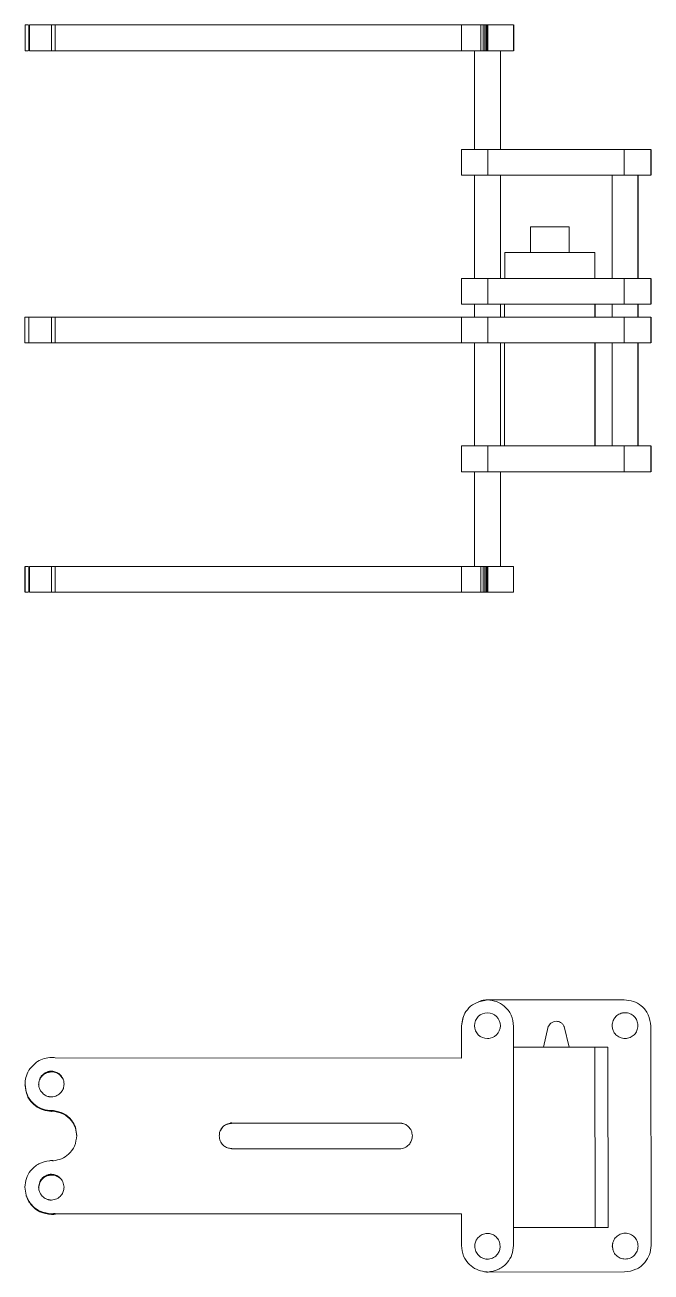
# Model space of a CAD drawing. Header units: inches. Extents: x 0 to 44.3, y 0 to 33.7.
# Drawn here: x 7.32 to 10.36, y 18.55 to 24.6 of the extents above; entities that cross this region are included whole.
import ezdxf

# ---------------------------------------------------------------- set-up
doc = ezdxf.new("R2010")
doc.units = ezdxf.units.IN
doc.header["$MEASUREMENT"] = 0

msp = doc.modelspace()

# ---------------------------------------------------------------- linework, layer by layer
at = {"color": 7, "linetype": 'Continuous', "lineweight": 15}
for p, q in [((7.3256, 24.4741), (7.3256, 24.5991)), ((7.344, 24.4741), (7.344, 24.5991)), ((7.3442, 24.4741), (7.3442, 24.5991)), ((7.3475, 24.4741), (7.3475, 24.5991)), ((7.4541, 24.4741), (7.4541, 24.5991)), ((7.4716, 24.4741), (7.4716, 24.5991)), ((9.4405, 24.5991), (7.4716, 24.5991)), ((9.4405, 24.4741), (9.4405, 24.5991)), ((9.503, 24.5991), (9.5314, 24.5991)), ((9.5336, 24.4741), (9.5336, 24.5991)), ((9.5444, 24.4741), (9.5444, 24.5991)), ((9.5533, 24.4741), (9.5533, 24.5991)), ((9.5591, 24.4741), (9.5591, 24.5991)), ((9.5629, 24.4741), (9.5629, 24.5991)), ((9.5636, 24.5991), (9.5629, 24.5991)), ((9.5636, 24.4741), (9.5636, 24.5991)), ((9.5671, 24.5991), (9.5636, 24.5991)), ((9.5671, 24.4741), (9.5671, 24.5991)), ((9.6922, 24.4741), (9.6922, 24.5991)), ((9.6931, 24.4741), (9.6931, 24.5991)), ((9.4405, 24.4741), (7.4716, 24.4741)), ((9.503, 24.4741), (9.503, 23.9955)), ((9.5636, 24.4741), (9.5629, 24.4741)), ((9.5671, 24.4741), (9.5636, 24.4741)), ((9.628, 23.9955), (9.628, 24.4741)), ((9.629, 23.9955), (9.629, 24.4741)), ((9.4405, 23.8705), (9.4405, 23.9955)), ((9.5675, 23.8705), (9.5675, 23.9955)), ((10.2286, 23.9955), (9.5675, 23.9955)), ((10.2286, 23.8705), (10.2286, 23.9955)), ((10.3572, 23.8705), (10.3572, 23.9955)), ((10.3581, 23.8705), (10.3581, 23.9955)), ((9.503, 23.8705), (9.503, 23.3705)), ((10.2286, 23.8705), (9.5675, 23.8705)), ((9.628, 23.3705), (9.628, 23.8705)), ((9.629, 23.3705), (9.629, 23.8705)), ((10.1698, 23.8705), (10.1698, 23.3705)), ((10.2948, 23.3705), (10.2948, 23.8705)), ((10.2957, 23.3705), (10.2957, 23.8705)), ((9.7741, 23.6205), (9.7741, 23.4955)), ((9.7741, 23.6205), (9.9616, 23.6205)), ((9.9616, 23.4955), (9.9616, 23.6205)), ((9.6491, 23.4955), (9.6491, 23.3705)), ((9.6491, 23.4955), (10.0866, 23.4955)), ((10.0866, 23.3705), (10.0866, 23.4955)), ((9.4405, 23.2455), (9.4405, 23.3705)), ((9.5675, 23.2455), (9.5675, 23.3705)), ((10.2286, 23.3705), (9.5675, 23.3705)), ((10.2286, 23.2455), (10.2286, 23.3705)), ((10.3572, 23.2455), (10.3572, 23.3705)), ((10.3581, 23.2455), (10.3581, 23.3705)), ((9.503, 23.2455), (9.503, 23.183)), ((10.2286, 23.2455), (9.5675, 23.2455)), ((9.628, 23.183), (9.628, 23.2455)), ((9.629, 23.183), (9.629, 23.2455)), ((9.6488, 23.2455), (9.6488, 23.183)), ((10.0863, 23.183), (10.0863, 23.2455)), ((10.0874, 23.183), (10.0874, 23.2455)), ((10.1698, 23.2455), (10.1698, 23.183)), ((10.2948, 23.183), (10.2948, 23.2455)), ((10.2957, 23.183), (10.2957, 23.2455)), ((7.3249, 23.058), (7.3249, 23.183)), ((7.3435, 23.058), (7.3435, 23.183)), ((7.4534, 23.058), (7.4534, 23.183)), ((7.4709, 23.058), (7.4709, 23.183)), ((9.4405, 23.183), (7.4709, 23.183)), ((9.4405, 23.058), (9.4405, 23.183)), ((9.5675, 23.058), (9.5675, 23.183)), ((10.2286, 23.183), (9.5675, 23.183)), ((10.2286, 23.058), (10.2286, 23.183)), ((10.3572, 23.058), (10.3572, 23.183)), ((10.3581, 23.058), (10.3581, 23.183)), ((9.4405, 23.058), (7.4709, 23.058)), ((9.503, 23.058), (9.503, 22.558)), ((10.2286, 23.058), (9.5675, 23.058)), ((9.628, 22.558), (9.628, 23.058)), ((9.629, 22.558), (9.629, 23.058)), ((9.6489, 23.058), (9.6489, 22.558)), ((10.0864, 23.058), (10.0864, 22.558)), ((10.0872, 23.058), (10.0872, 22.558)), ((10.1698, 23.058), (10.1698, 22.558)), ((10.2948, 22.558), (10.2948, 23.058)), ((10.2957, 22.558), (10.2957, 23.058)), ((9.4405, 22.433), (9.4405, 22.558)), ((9.5675, 22.433), (9.5675, 22.558)), ((10.2286, 22.558), (9.5675, 22.558)), ((10.2286, 22.433), (10.2286, 22.558)), ((10.3572, 22.433), (10.3572, 22.558)), ((10.3581, 22.433), (10.3581, 22.558)), ((9.503, 22.433), (9.503, 21.9741)), ((10.2286, 22.433), (9.5675, 22.433)), ((9.628, 21.9741), (9.628, 22.433)), ((9.629, 21.9741), (9.629, 22.433)), ((7.3248, 21.8491), (7.3248, 21.9741)), ((7.3252, 21.8491), (7.3252, 21.9741)), ((7.3437, 21.8491), (7.3437, 21.9741)), ((7.3438, 21.8491), (7.3438, 21.9741)), ((7.3472, 21.8491), (7.3472, 21.9741)), ((7.4539, 21.8491), (7.4539, 21.9741)), ((7.4714, 21.8491), (7.4714, 21.9741)), ((9.4404, 21.9741), (7.4714, 21.9741)), ((9.4404, 21.8491), (9.4404, 21.9741)), ((9.4405, 21.8491), (9.4405, 21.9741)), ((9.5338, 21.8491), (9.5338, 21.9741)), ((9.5447, 21.8491), (9.5447, 21.9741)), ((9.5536, 21.8491), (9.5536, 21.9741)), ((9.5594, 21.8491), (9.5594, 21.9741)), ((9.5631, 21.8491), (9.5631, 21.9741)), ((9.5638, 21.9741), (9.5631, 21.9741)), ((9.5638, 21.8491), (9.5638, 21.9741)), ((9.5673, 21.9741), (9.5638, 21.9741)), ((9.5673, 21.8491), (9.5673, 21.9741)), ((9.6922, 21.8491), (9.6922, 21.9741)), ((9.4404, 21.8491), (7.4714, 21.8491)), ((9.503, 21.8491), (9.5316, 21.8491)), ((9.5638, 21.8491), (9.5631, 21.8491)), ((9.5673, 21.8491), (9.5638, 21.8491)), ((9.5675, 19.8722), (9.5225, 19.862)), ((9.5651, 19.872), (9.5631, 19.872)), ((9.5671, 19.8722), (9.5636, 19.8722)), ((9.5673, 19.8721), (9.5638, 19.8721)), ((10.2286, 19.8728), (9.5675, 19.8722)), ((9.4478, 19.7871), (9.4405, 19.7471)), ((10.2094, 19.8059), (10.2275, 19.8101)), ((10.2275, 19.8101), (10.2298, 19.8102)), ((9.4405, 19.7472), (9.4404, 19.59)), ((9.4405, 19.7471), (9.4405, 19.7261)), ((9.4405, 19.7471), (9.4405, 19.7339)), ((9.4405, 19.7471), (9.4405, 19.7434)), ((9.6914, 18.6811), (9.6922, 19.7436)), ((9.8604, 19.7426), (9.8364, 19.6432)), ((9.9614, 19.6434), (9.9374, 19.7425)), ((10.3581, 18.6819), (10.3572, 19.7444)), ((9.5655, 19.6846), (9.5662, 19.6846)), ((9.4404, 19.59), (7.4714, 19.5916)), ((9.8364, 19.6432), (9.6921, 19.6431)), ((9.8364, 19.6432), (9.9614, 19.6434)), ((10.1489, 19.6435), (9.9614, 19.6434)), ((10.0864, 19.6435), (10.0872, 18.7685)), ((10.1497, 18.7685), (10.1489, 19.6435)), ((7.4538, 19.5266), (7.4527, 19.5266)), ((7.4526, 19.4016), (7.4537, 19.4016)), ((9.14, 19.2753), (8.3268, 19.2759)), ((9.1401, 19.2746), (8.3276, 19.2738)), ((9.1602, 19.271), (9.1401, 19.2746)), ((8.3267, 19.1509), (9.1399, 19.1503)), ((7.4534, 19.0266), (7.4523, 19.0266)), ((7.4522, 18.9016), (7.4533, 18.9016)), ((7.4708, 18.8367), (9.4398, 18.8351)), ((7.4716, 18.8332), (9.4398, 18.835)), ((9.4398, 18.8351), (9.4397, 18.682)), ((9.6914, 18.7681), (10.1497, 18.7685)), ((9.5654, 18.7402), (9.5647, 18.7402)), ((9.5601, 18.6165), (9.565, 18.6155)), ((9.5646, 18.6152), (9.5653, 18.6152)), ((9.5672, 18.6153), (9.5694, 18.6153)), ((9.5628, 18.5527), (9.5679, 18.5527)), ((9.5639, 18.5528), (9.5651, 18.5528)), ((9.5654, 18.5537), (9.5707, 18.5527)), ((9.5707, 18.5527), (10.2298, 18.5533))]:
    msp.add_line(p, q, dxfattribs=at)
at = {"color": 7, "linetype": 'Continuous', "lineweight": 15, "flags": 128}
for points in [[(10.1718, 19.7319), (10.1717, 19.7322), (10.1698, 19.7485)], [(10.1744, 18.6571), (10.1707, 18.6772), (10.1722, 18.6919)]]:
    msp.add_lwpolyline(points, dxfattribs=at)
at = {"color": 7, "linetype": 'Continuous', "lineweight": 15}
msp.add_circle((9.5655, 19.7472), 0.0625, dxfattribs=at)
for points, knots in [([(7.3402, 24.5991), (7.336, 24.5991), (7.3272, 24.5991), (7.3262, 24.5991), (7.3256, 24.5991)], [0, 0, 0, 0, 0.475037, 1, 1, 1, 1]), ([(7.4541, 24.5991), (7.442, 24.5991), (7.4183, 24.5991), (7.3791, 24.5991), (7.3595, 24.5991), (7.3475, 24.5991)], [0, 0, 0, 0, 0.289286, 0.568775, 1, 1, 1, 1]), ([(7.4716, 24.5991), (7.4684, 24.5991), (7.4626, 24.5991), (7.4567, 24.5991), (7.4541, 24.5991)], [0, 0, 0, 0, 0.555338, 1, 1, 1, 1]), ([(9.5336, 24.5991), (9.5193, 24.5991), (9.4909, 24.5991), (9.4616, 24.5991), (9.4437, 24.5991), (9.4416, 24.5991), (9.4405, 24.5991)], [0, 0, 0, 0, 0.279528, 0.55585, 0.7747, 1, 1, 1, 1]), ([(9.5444, 24.5991), (9.5424, 24.5991), (9.5387, 24.5991), (9.5352, 24.5991), (9.5336, 24.5991)], [0, 0, 0, 0, 0.562935, 1, 1, 1, 1]), ([(9.5533, 24.5991), (9.5517, 24.5991), (9.5487, 24.5991), (9.5457, 24.5991), (9.5444, 24.5991)], [0, 0, 0, 0, 0.558837, 1, 1, 1, 1]), ([(9.5591, 24.5991), (9.5581, 24.5991), (9.5561, 24.5991), (9.5542, 24.5991), (9.5533, 24.5991)], [0, 0, 0, 0, 0.559064, 1, 1, 1, 1]), ([(9.5629, 24.5991), (9.5622, 24.5991), (9.5609, 24.5991), (9.5597, 24.5991), (9.5591, 24.5991)], [0, 0, 0, 0, 0.558983, 1, 1, 1, 1]), ([(9.6922, 24.5991), (9.6897, 24.5991), (9.6849, 24.5991), (9.6512, 24.5991), (9.6099, 24.5991), (9.5805, 24.5991), (9.5655, 24.5991)], [0, 0, 0, 0, 0.2838588, 0.558131, 0.7752087, 1, 1, 1, 1]), ([(7.3403, 24.4741), (7.336, 24.4741), (7.3272, 24.4741), (7.3262, 24.4741), (7.3256, 24.4741)], [0, 0, 0, 0, 0.476739, 1, 1, 1, 1]), ([(7.4541, 24.4741), (7.442, 24.4741), (7.4183, 24.4741), (7.3791, 24.4741), (7.3595, 24.4741), (7.3475, 24.4741)], [0, 0, 0, 0, 0.289286, 0.568775, 1, 1, 1, 1]), ([(7.4716, 24.4741), (7.4684, 24.4741), (7.4626, 24.4741), (7.4567, 24.4741), (7.4541, 24.4741)], [0, 0, 0, 0, 0.555338, 1, 1, 1, 1]), ([(9.5336, 24.4741), (9.5193, 24.4741), (9.4909, 24.4741), (9.4616, 24.4741), (9.4437, 24.4741), (9.4416, 24.4741), (9.4405, 24.4741)], [0, 0, 0, 0, 0.279528, 0.55585, 0.7747, 1, 1, 1, 1]), ([(9.5444, 24.4741), (9.5424, 24.4741), (9.5387, 24.4741), (9.5352, 24.4741), (9.5336, 24.4741)], [0, 0, 0, 0, 0.562935, 1, 1, 1, 1]), ([(9.5533, 24.4741), (9.5517, 24.4741), (9.5487, 24.4741), (9.5457, 24.4741), (9.5444, 24.4741)], [0, 0, 0, 0, 0.558837, 1, 1, 1, 1]), ([(9.5591, 24.4741), (9.5581, 24.4741), (9.5561, 24.4741), (9.5542, 24.4741), (9.5533, 24.4741)], [0, 0, 0, 0, 0.559064, 1, 1, 1, 1]), ([(9.5629, 24.4741), (9.5622, 24.4741), (9.5609, 24.4741), (9.5597, 24.4741), (9.5591, 24.4741)], [0, 0, 0, 0, 0.558983, 1, 1, 1, 1]), ([(9.6922, 24.4741), (9.6897, 24.4741), (9.6849, 24.4741), (9.6512, 24.4741), (9.6099, 24.4741), (9.5805, 24.4741), (9.5655, 24.4741)], [0, 0, 0, 0, 0.2838588, 0.558131, 0.7752087, 1, 1, 1, 1]), ([(9.5675, 23.9955), (9.5487, 23.9955), (9.5118, 23.9955), (9.4705, 23.9955), (9.4451, 23.9955), (9.4421, 23.9955), (9.4405, 23.9955)], [0, 0, 0, 0, 0.2836731, 0.5592597, 0.7763646, 1, 1, 1, 1]), ([(10.3572, 23.9955), (10.3547, 23.9955), (10.3498, 23.9955), (10.3154, 23.9955), (10.2735, 23.9955), (10.2438, 23.9955), (10.2286, 23.9955)], [0, 0, 0, 0, 0.283704, 0.557917, 0.775026, 1, 1, 1, 1]), ([(9.5675, 23.8705), (9.5487, 23.8705), (9.5118, 23.8705), (9.4705, 23.8705), (9.4451, 23.8705), (9.4421, 23.8705), (9.4405, 23.8705)], [0, 0, 0, 0, 0.2836731, 0.5592597, 0.7763646, 1, 1, 1, 1]), ([(10.3572, 23.8705), (10.3547, 23.8705), (10.3498, 23.8705), (10.3154, 23.8705), (10.2735, 23.8705), (10.2438, 23.8705), (10.2286, 23.8705)], [0, 0, 0, 0, 0.283704, 0.557917, 0.775026, 1, 1, 1, 1]), ([(9.5675, 23.3705), (9.5487, 23.3705), (9.5118, 23.3705), (9.4705, 23.3705), (9.4451, 23.3705), (9.4421, 23.3705), (9.4405, 23.3705)], [0, 0, 0, 0, 0.2836731, 0.5592597, 0.7763646, 1, 1, 1, 1]), ([(10.3572, 23.3705), (10.3547, 23.3705), (10.3498, 23.3705), (10.3154, 23.3705), (10.2735, 23.3705), (10.2438, 23.3705), (10.2286, 23.3705)], [0, 0, 0, 0, 0.283704, 0.557917, 0.775026, 1, 1, 1, 1]), ([(9.5675, 23.2455), (9.5487, 23.2455), (9.5118, 23.2455), (9.4705, 23.2455), (9.4451, 23.2455), (9.4421, 23.2455), (9.4405, 23.2455)], [0, 0, 0, 0, 0.2836731, 0.5592597, 0.7763646, 1, 1, 1, 1]), ([(10.3572, 23.2455), (10.3547, 23.2455), (10.3498, 23.2455), (10.3154, 23.2455), (10.2735, 23.2455), (10.2438, 23.2455), (10.2286, 23.2455)], [0, 0, 0, 0, 0.283704, 0.557917, 0.775026, 1, 1, 1, 1]), ([(7.3435, 23.183), (7.3376, 23.183), (7.327, 23.183), (7.3256, 23.183), (7.3249, 23.183)], [0, 0, 0, 0, 0.55076, 1, 1, 1, 1]), ([(7.4534, 23.183), (7.4408, 23.183), (7.4159, 23.183), (7.3751, 23.183), (7.3554, 23.183), (7.3435, 23.183)], [0, 0, 0, 0, 0.2892866, 0.5685515, 1, 1, 1, 1]), ([(7.4709, 23.183), (7.4677, 23.183), (7.4619, 23.183), (7.456, 23.183), (7.4534, 23.183)], [0, 0, 0, 0, 0.5553537, 1, 1, 1, 1]), ([(9.5675, 23.183), (9.5488, 23.183), (9.5118, 23.183), (9.4705, 23.183), (9.4451, 23.183), (9.4421, 23.183), (9.4405, 23.183)], [0, 0, 0, 0, 0.28366, 0.559283, 0.776396, 1, 1, 1, 1]), ([(10.3572, 23.183), (10.3547, 23.183), (10.3498, 23.183), (10.3154, 23.183), (10.2735, 23.183), (10.2437, 23.183), (10.2286, 23.183)], [0, 0, 0, 0, 0.283478, 0.557665, 0.774862, 1, 1, 1, 1]), ([(7.3435, 23.058), (7.3376, 23.058), (7.327, 23.058), (7.3256, 23.058), (7.3249, 23.058)], [0, 0, 0, 0, 0.55076, 1, 1, 1, 1]), ([(7.4534, 23.058), (7.4408, 23.058), (7.4159, 23.058), (7.3751, 23.058), (7.3554, 23.058), (7.3435, 23.058)], [0, 0, 0, 0, 0.2892866, 0.5685515, 1, 1, 1, 1]), ([(7.4709, 23.058), (7.4677, 23.058), (7.4619, 23.058), (7.456, 23.058), (7.4534, 23.058)], [0, 0, 0, 0, 0.5553537, 1, 1, 1, 1]), ([(9.5675, 23.058), (9.5488, 23.058), (9.5118, 23.058), (9.4705, 23.058), (9.4451, 23.058), (9.4421, 23.058), (9.4405, 23.058)], [0, 0, 0, 0, 0.28366, 0.559283, 0.776396, 1, 1, 1, 1]), ([(10.3572, 23.058), (10.3547, 23.058), (10.3498, 23.058), (10.3154, 23.058), (10.2735, 23.058), (10.2437, 23.058), (10.2286, 23.058)], [0, 0, 0, 0, 0.283478, 0.557665, 0.774862, 1, 1, 1, 1]), ([(9.5675, 22.558), (9.5487, 22.558), (9.5118, 22.558), (9.4705, 22.558), (9.4451, 22.558), (9.4421, 22.558), (9.4405, 22.558)], [0, 0, 0, 0, 0.2836731, 0.5592597, 0.7763646, 1, 1, 1, 1]), ([(10.3572, 22.558), (10.3547, 22.558), (10.3498, 22.558), (10.3154, 22.558), (10.2735, 22.558), (10.2438, 22.558), (10.2286, 22.558)], [0, 0, 0, 0, 0.283704, 0.557917, 0.775026, 1, 1, 1, 1]), ([(9.5675, 22.433), (9.5487, 22.433), (9.5118, 22.433), (9.4705, 22.433), (9.4451, 22.433), (9.4421, 22.433), (9.4405, 22.433)], [0, 0, 0, 0, 0.2836731, 0.5592597, 0.7763646, 1, 1, 1, 1]), ([(10.3572, 22.433), (10.3547, 22.433), (10.3498, 22.433), (10.3154, 22.433), (10.2735, 22.433), (10.2438, 22.433), (10.2286, 22.433)], [0, 0, 0, 0, 0.283704, 0.557917, 0.775026, 1, 1, 1, 1]), ([(7.3398, 21.9741), (7.3356, 21.9741), (7.3268, 21.9741), (7.3257, 21.9741), (7.3252, 21.9741)], [0, 0, 0, 0, 0.475413, 1, 1, 1, 1]), ([(7.4539, 21.9741), (7.4418, 21.9741), (7.4181, 21.9741), (7.3789, 21.9741), (7.3591, 21.9741), (7.3472, 21.9741)], [0, 0, 0, 0, 0.289286, 0.568775, 1, 1, 1, 1]), ([(7.4714, 21.9741), (7.4682, 21.9741), (7.4624, 21.9741), (7.4565, 21.9741), (7.4539, 21.9741)], [0, 0, 0, 0, 0.555338, 1, 1, 1, 1]), ([(9.5338, 21.9741), (9.5196, 21.9741), (9.4912, 21.9741), (9.4617, 21.9741), (9.4438, 21.9741), (9.4416, 21.9741), (9.4405, 21.9741)], [0, 0, 0, 0, 0.279528, 0.55585, 0.7747, 1, 1, 1, 1]), ([(9.5447, 21.9741), (9.5426, 21.9741), (9.539, 21.9741), (9.5354, 21.9741), (9.5338, 21.9741)], [0, 0, 0, 0, 0.562935, 1, 1, 1, 1]), ([(9.5536, 21.9741), (9.5519, 21.9741), (9.5489, 21.9741), (9.546, 21.9741), (9.5447, 21.9741)], [0, 0, 0, 0, 0.5588366, 1, 1, 1, 1]), ([(9.5594, 21.9741), (9.5583, 21.9741), (9.5564, 21.9741), (9.5544, 21.9741), (9.5536, 21.9741)], [0, 0, 0, 0, 0.559064, 1, 1, 1, 1]), ([(9.5631, 21.9741), (9.5624, 21.9741), (9.5612, 21.9741), (9.5599, 21.9741), (9.5594, 21.9741)], [0, 0, 0, 0, 0.558983, 1, 1, 1, 1]), ([(9.6922, 21.9741), (9.6898, 21.9741), (9.6851, 21.9741), (9.6514, 21.9741), (9.6101, 21.9741), (9.5807, 21.9741), (9.5658, 21.9741)], [0, 0, 0, 0, 0.283859, 0.558131, 0.775209, 1, 1, 1, 1]), ([(7.3398, 21.8491), (7.3356, 21.8491), (7.3268, 21.8491), (7.3257, 21.8491), (7.3252, 21.8491)], [0, 0, 0, 0, 0.475413, 1, 1, 1, 1]), ([(7.4539, 21.8491), (7.4418, 21.8491), (7.4181, 21.8491), (7.3789, 21.8491), (7.3591, 21.8491), (7.3472, 21.8491)], [0, 0, 0, 0, 0.289286, 0.568775, 1, 1, 1, 1]), ([(7.4714, 21.8491), (7.4682, 21.8491), (7.4624, 21.8491), (7.4565, 21.8491), (7.4539, 21.8491)], [0, 0, 0, 0, 0.555338, 1, 1, 1, 1]), ([(9.5338, 21.8491), (9.5196, 21.8491), (9.4912, 21.8491), (9.4617, 21.8491), (9.4438, 21.8491), (9.4416, 21.8491), (9.4405, 21.8491)], [0, 0, 0, 0, 0.279528, 0.55585, 0.7747, 1, 1, 1, 1]), ([(9.5447, 21.8491), (9.5426, 21.8491), (9.539, 21.8491), (9.5354, 21.8491), (9.5338, 21.8491)], [0, 0, 0, 0, 0.562935, 1, 1, 1, 1]), ([(9.5536, 21.8491), (9.5519, 21.8491), (9.5489, 21.8491), (9.546, 21.8491), (9.5447, 21.8491)], [0, 0, 0, 0, 0.5588366, 1, 1, 1, 1]), ([(9.5594, 21.8491), (9.5583, 21.8491), (9.5564, 21.8491), (9.5544, 21.8491), (9.5536, 21.8491)], [0, 0, 0, 0, 0.559064, 1, 1, 1, 1]), ([(9.5631, 21.8491), (9.5624, 21.8491), (9.5612, 21.8491), (9.5599, 21.8491), (9.5594, 21.8491)], [0, 0, 0, 0, 0.558983, 1, 1, 1, 1]), ([(9.6922, 21.8491), (9.6898, 21.8491), (9.6851, 21.8491), (9.6514, 21.8491), (9.6101, 21.8491), (9.5807, 21.8491), (9.5658, 21.8491)], [0, 0, 0, 0, 0.283859, 0.558131, 0.775209, 1, 1, 1, 1]), ([(9.5338, 19.8674), (9.5196, 19.8619), (9.4912, 19.8508), (9.4617, 19.8192), (9.4438, 19.7837), (9.4416, 19.7595), (9.4405, 19.7472)], [0, 0, 0, 0, 0.279528, 0.55585, 0.7747, 1, 1, 1, 1]), ([(9.5447, 19.8699), (9.5426, 19.8695), (9.539, 19.8688), (9.5354, 19.8678), (9.5338, 19.8674)], [0, 0, 0, 0, 0.562935, 1, 1, 1, 1]), ([(9.5536, 19.8712), (9.5519, 19.871), (9.5489, 19.8707), (9.546, 19.8702), (9.5447, 19.8699)], [0, 0, 0, 0, 0.558837, 1, 1, 1, 1]), ([(9.5594, 19.8717), (9.5583, 19.8716), (9.5564, 19.8715), (9.5544, 19.8713), (9.5536, 19.8712)], [0, 0, 0, 0, 0.559064, 1, 1, 1, 1]), ([(9.5631, 19.872), (9.5624, 19.872), (9.5612, 19.8719), (9.5599, 19.8718), (9.5594, 19.8717)], [0, 0, 0, 0, 0.558983, 1, 1, 1, 1]), ([(9.5636, 19.8722), (9.5638, 19.8722), (9.5642, 19.8722), (9.5645, 19.8722), (9.5646, 19.8721)], [0, 0, 0, 0, 0.701415, 1, 1, 1, 1]), ([(9.5638, 19.8721), (9.5641, 19.8721), (9.5645, 19.8721), (9.5649, 19.872), (9.5651, 19.872)], [0, 0, 0, 0, 0.55489, 1, 1, 1, 1]), ([(9.5658, 19.872), (9.5661, 19.872), (9.5666, 19.8721), (9.5671, 19.8721), (9.5673, 19.8721)], [0, 0, 0, 0, 0.530754, 1, 1, 1, 1]), ([(9.6922, 19.7436), (9.6898, 19.7625), (9.6851, 19.7998), (9.6514, 19.8414), (9.6101, 19.8669), (9.5807, 19.8703), (9.5658, 19.872)], [0, 0, 0, 0, 0.283859, 0.558131, 0.775209, 1, 1, 1, 1]), ([(10.3572, 19.7444), (10.3547, 19.7636), (10.3498, 19.8012), (10.3154, 19.843), (10.2735, 19.8682), (10.2438, 19.8712), (10.2286, 19.8728)], [0, 0, 0, 0, 0.283704, 0.557917, 0.775026, 1, 1, 1, 1]), ([(10.2947, 19.7478), (10.2937, 19.7562), (10.2918, 19.7725), (10.2773, 19.7931), (10.2569, 19.807), (10.2321, 19.8119), (10.2074, 19.807), (10.187, 19.793), (10.1725, 19.7724), (10.1707, 19.756), (10.1697, 19.7477)], [0, 0, 0, 0, 0.1272008, 0.25, 0.3727992, 0.5, 0.6272008, 0.75, 0.8727992, 1, 1, 1, 1]), ([(9.8988, 19.7683), (9.8941, 19.7678), (9.8849, 19.7669), (9.8701, 19.7588), (9.8641, 19.7487), (9.8604, 19.7426)], [0, 0, 0, 0, 0.288635, 0.567191, 1, 1, 1, 1]), ([(9.9374, 19.7425), (9.9353, 19.7465), (9.931, 19.7546), (9.9209, 19.7626), (9.9099, 19.7675), (9.9026, 19.768), (9.8988, 19.7683)], [0, 0, 0, 0, 0.276811, 0.552414, 0.772411, 1, 1, 1, 1]), ([(10.1697, 19.7477), (10.1707, 19.7394), (10.1726, 19.723), (10.1871, 19.7024), (10.2075, 19.6885), (10.2323, 19.6836), (10.257, 19.6886), (10.2774, 19.7025), (10.2919, 19.7231), (10.2937, 19.7395), (10.2947, 19.7478)], [0, 0, 0, 0, 0.127201, 0.25, 0.372799, 0.5, 0.627201, 0.75, 0.872799, 1, 1, 1, 1]), ([(9.5662, 19.6846), (9.5673, 19.6847), (9.5692, 19.6847), (9.5711, 19.6848), (9.5719, 19.6849)], [0, 0, 0, 0, 0.568916, 1, 1, 1, 1]), ([(7.4539, 19.5929), (7.4418, 19.5919), (7.4181, 19.5899), (7.3789, 19.5725), (7.3591, 19.5499), (7.3472, 19.5361)], [0, 0, 0, 0, 0.289286, 0.568775, 1, 1, 1, 1]), ([(7.4714, 19.5916), (7.4682, 19.592), (7.4624, 19.5927), (7.4565, 19.5928), (7.4539, 19.5929)], [0, 0, 0, 0, 0.5553384, 1, 1, 1, 1]), ([(7.3437, 19.5307), (7.3379, 19.5191), (7.3273, 19.4981), (7.3258, 19.4747), (7.3252, 19.4642)], [0, 0, 0, 0, 0.551178, 1, 1, 1, 1]), ([(7.3438, 19.531), (7.3438, 19.531), (7.3438, 19.5309), (7.3438, 19.5309), (7.3438, 19.5309), (7.3437, 19.5308), (7.3437, 19.5308), (7.3437, 19.5307), (7.3437, 19.5307)], [0, 0, 0, 0, 0.207301, 0.382855, 0.554847, 0.69038, 0.832281, 1, 1, 1, 1]), ([(7.3472, 19.5361), (7.3466, 19.5352), (7.3454, 19.5335), (7.3443, 19.5318), (7.3438, 19.531)], [0, 0, 0, 0, 0.552649, 1, 1, 1, 1]), ([(7.5092, 19.4878), (7.5058, 19.4938), (7.4983, 19.5068), (7.4781, 19.5197), (7.4535, 19.5247), (7.4287, 19.5197), (7.4083, 19.5058), (7.3939, 19.4852), (7.392, 19.4688), (7.3911, 19.4605)], [0, 0, 0, 0, 0.122908, 0.266407, 0.41527, 0.564133, 0.707632, 0.851132, 1, 1, 1, 1]), ([(7.4188, 19.5159), (7.4145, 19.5125), (7.4057, 19.5055), (7.3943, 19.4881), (7.3925, 19.4733), (7.3913, 19.4642)], [0, 0, 0, 0, 0.27447, 0.551132, 1, 1, 1, 1]), ([(7.4352, 19.5238), (7.432, 19.5227), (7.4263, 19.5205), (7.4211, 19.5173), (7.4188, 19.5159)], [0, 0, 0, 0, 0.562901, 1, 1, 1, 1]), ([(7.4401, 19.525), (7.4392, 19.5248), (7.4375, 19.5245), (7.4359, 19.5241), (7.4352, 19.5238)], [0, 0, 0, 0, 0.556136, 1, 1, 1, 1]), ([(7.4404, 19.5215), (7.4395, 19.5213), (7.4379, 19.521), (7.4363, 19.5205), (7.4356, 19.5203)], [0, 0, 0, 0, 0.556136, 1, 1, 1, 1]), ([(7.4452, 19.5261), (7.4443, 19.5259), (7.4425, 19.5256), (7.4408, 19.5252), (7.4401, 19.525)], [0, 0, 0, 0, 0.561087, 1, 1, 1, 1]), ([(7.4456, 19.5225), (7.4446, 19.5224), (7.4429, 19.5221), (7.4412, 19.5217), (7.4404, 19.5215)], [0, 0, 0, 0, 0.561087, 1, 1, 1, 1]), ([(7.4491, 19.5265), (7.4484, 19.5264), (7.4471, 19.5263), (7.4458, 19.5261), (7.4452, 19.5261)], [0, 0, 0, 0, 0.5610385, 1, 1, 1, 1]), ([(7.4495, 19.523), (7.4487, 19.5229), (7.4474, 19.5227), (7.4461, 19.5226), (7.4456, 19.5225)], [0, 0, 0, 0, 0.5610385, 1, 1, 1, 1]), ([(7.4527, 19.5266), (7.452, 19.5266), (7.4508, 19.5265), (7.4496, 19.5265), (7.4491, 19.5265)], [0, 0, 0, 0, 0.574813, 1, 1, 1, 1]), ([(7.5145, 19.4641), (7.5133, 19.4732), (7.511, 19.4912), (7.4949, 19.5114), (7.4751, 19.5238), (7.461, 19.5257), (7.4538, 19.5266)], [0, 0, 0, 0, 0.284065, 0.558808, 0.77597, 1, 1, 1, 1]), ([(7.3249, 19.4604), (7.3272, 19.4421), (7.3317, 19.4061), (7.3632, 19.3654), (7.4019, 19.3395), (7.4299, 19.3348), (7.4441, 19.3323)], [0, 0, 0, 0, 0.2846147, 0.5595134, 0.7765337, 1, 1, 1, 1]), ([(7.3252, 19.4642), (7.3274, 19.4459), (7.3318, 19.4099), (7.3632, 19.3691), (7.4019, 19.3432), (7.4299, 19.3384), (7.4441, 19.3359)], [0, 0, 0, 0, 0.284618, 0.559516, 0.776534, 1, 1, 1, 1]), ([(7.3913, 19.4642), (7.3918, 19.4583), (7.3927, 19.4468), (7.4011, 19.4278), (7.4121, 19.4182), (7.4187, 19.4123)], [0, 0, 0, 0, 0.289028, 0.568581, 1, 1, 1, 1]), ([(7.4187, 19.4123), (7.4216, 19.4106), (7.4269, 19.4074), (7.4326, 19.4053), (7.4351, 19.4044)], [0, 0, 0, 0, 0.556988, 1, 1, 1, 1]), ([(7.4537, 19.4016), (7.4628, 19.403), (7.4807, 19.4058), (7.5004, 19.4225), (7.5123, 19.4426), (7.5137, 19.4568), (7.5145, 19.4641)], [0, 0, 0, 0, 0.282888, 0.557732, 0.775299, 1, 1, 1, 1]), ([(7.4351, 19.4044), (7.436, 19.4041), (7.4376, 19.4037), (7.4392, 19.4034), (7.4399, 19.4032)], [0, 0, 0, 0, 0.563395, 1, 1, 1, 1]), ([(7.4399, 19.4032), (7.4409, 19.403), (7.4426, 19.4026), (7.4444, 19.4023), (7.4451, 19.4022)], [0, 0, 0, 0, 0.558364, 1, 1, 1, 1]), ([(7.4451, 19.4022), (7.4459, 19.4021), (7.4472, 19.402), (7.4484, 19.4018), (7.449, 19.4017)], [0, 0, 0, 0, 0.561022, 1, 1, 1, 1]), ([(7.449, 19.4017), (7.4497, 19.4017), (7.4509, 19.4017), (7.4521, 19.4016), (7.4526, 19.4016)], [0, 0, 0, 0, 0.546397, 1, 1, 1, 1]), ([(7.4441, 19.3359), (7.4459, 19.3358), (7.4491, 19.3355), (7.4523, 19.3355), (7.4537, 19.3355)], [0, 0, 0, 0, 0.560404, 1, 1, 1, 1]), ([(7.4441, 19.3323), (7.4459, 19.3322), (7.4491, 19.332), (7.4523, 19.3319), (7.4537, 19.3319)], [0, 0, 0, 0, 0.560402, 1, 1, 1, 1]), ([(7.4537, 19.3355), (7.4555, 19.3355), (7.4587, 19.3356), (7.4619, 19.3358), (7.4633, 19.3359)], [0, 0, 0, 0, 0.559473, 1, 1, 1, 1]), ([(7.4537, 19.3319), (7.4555, 19.332), (7.4587, 19.332), (7.4619, 19.3322), (7.4633, 19.3324)], [0, 0, 0, 0, 0.5594742, 1, 1, 1, 1]), ([(7.4633, 19.3359), (7.4802, 19.3325), (7.5137, 19.3257), (7.5499, 19.2932), (7.5718, 19.2547), (7.5744, 19.2277), (7.5757, 19.214)], [0, 0, 0, 0, 0.281916, 0.556332, 0.774134, 1, 1, 1, 1]), ([(7.4633, 19.3324), (7.4802, 19.3289), (7.5137, 19.3222), (7.55, 19.2898), (7.5719, 19.2513), (7.5745, 19.2244), (7.5759, 19.2106)], [0, 0, 0, 0, 0.281914, 0.556327, 0.77413, 1, 1, 1, 1]), ([(8.3203, 19.2752), (8.3121, 19.2731), (8.2958, 19.269), (8.2785, 19.2526), (8.268, 19.2335), (8.2667, 19.2202), (8.2661, 19.2135)], [0, 0, 0, 0, 0.28077, 0.555571, 0.773827, 1, 1, 1, 1]), ([(8.3276, 19.2738), (8.3184, 19.2726), (8.3002, 19.2702), (8.2799, 19.2544), (8.2732, 19.241), (8.2705, 19.2355)], [0, 0, 0, 0, 0.3817289, 0.7501308, 1, 1, 1, 1]), ([(8.3268, 19.2759), (8.3256, 19.2758), (8.3234, 19.2757), (8.3213, 19.2754), (8.3203, 19.2752)], [0, 0, 0, 0, 0.557801, 1, 1, 1, 1]), ([(8.3276, 19.2739), (8.3264, 19.2738), (8.3242, 19.2737), (8.322, 19.2733), (8.3211, 19.2732)], [0, 0, 0, 0, 0.557801, 1, 1, 1, 1]), ([(9.1457, 19.275), (9.1447, 19.275), (9.1428, 19.2752), (9.1409, 19.2752), (9.14, 19.2753)], [0, 0, 0, 0, 0.55179, 1, 1, 1, 1]), ([(9.2018, 19.2127), (9.2007, 19.2215), (9.1986, 19.2387), (9.1838, 19.2583), (9.1656, 19.271), (9.1524, 19.2736), (9.1457, 19.275)], [0, 0, 0, 0, 0.285178, 0.560827, 0.777884, 1, 1, 1, 1]), ([(7.5757, 19.214), (7.5735, 19.1967), (7.5693, 19.1626), (7.5396, 19.124), (7.503, 19.0994), (7.4765, 19.0948), (7.4631, 19.0924)], [0, 0, 0, 0, 0.284647, 0.559588, 0.776612, 1, 1, 1, 1]), ([(8.2661, 19.2135), (8.2671, 19.2049), (8.2691, 19.1881), (8.2833, 19.1687), (8.3008, 19.156), (8.3137, 19.1531), (8.3202, 19.1516)], [0, 0, 0, 0, 0.285401, 0.560939, 0.777918, 1, 1, 1, 1]), ([(9.1456, 19.1505), (9.1541, 19.1524), (9.1708, 19.1562), (9.1888, 19.1728), (9.1998, 19.1922), (9.2011, 19.2058), (9.2018, 19.2127)], [0, 0, 0, 0, 0.280934, 0.556183, 0.774537, 1, 1, 1, 1]), ([(8.3202, 19.1516), (8.3214, 19.1514), (8.3236, 19.1511), (8.3258, 19.151), (8.3267, 19.1509)], [0, 0, 0, 0, 0.56108, 1, 1, 1, 1]), ([(9.1399, 19.1503), (9.141, 19.1503), (9.1429, 19.1503), (9.1448, 19.1505), (9.1456, 19.1505)], [0, 0, 0, 0, 0.568913, 1, 1, 1, 1]), ([(7.4439, 19.0924), (7.426, 19.0889), (7.3906, 19.0819), (7.3522, 19.0478), (7.329, 19.0072), (7.3262, 18.9787), (7.3248, 18.9642)], [0, 0, 0, 0, 0.282004, 0.556397, 0.774162, 1, 1, 1, 1]), ([(7.4535, 19.0929), (7.4517, 19.0928), (7.4485, 19.0928), (7.4453, 19.0926), (7.4439, 19.0924)], [0, 0, 0, 0, 0.559538, 1, 1, 1, 1]), ([(7.4631, 19.0924), (7.4613, 19.0926), (7.4581, 19.0928), (7.4549, 19.0928), (7.4535, 19.0929)], [0, 0, 0, 0, 0.560469, 1, 1, 1, 1]), ([(7.4184, 19.0159), (7.4141, 19.0125), (7.4053, 19.0055), (7.3939, 18.9881), (7.3921, 18.9733), (7.3909, 18.9642)], [0, 0, 0, 0, 0.27447, 0.551132, 1, 1, 1, 1]), ([(7.4965, 19.0059), (7.4907, 19.0105), (7.4783, 19.0203), (7.4539, 19.0246), (7.4292, 19.0198), (7.4088, 19.0058), (7.3943, 18.9852), (7.3925, 18.9688), (7.3915, 18.9605)], [0, 0, 0, 0, 0.152117, 0.324172, 0.496228, 0.662083, 0.827939, 1, 1, 1, 1]), ([(7.4348, 19.0238), (7.4316, 19.0227), (7.4259, 19.0205), (7.4207, 19.0173), (7.4184, 19.0159)], [0, 0, 0, 0, 0.562901, 1, 1, 1, 1]), ([(7.4397, 19.025), (7.4388, 19.0248), (7.4371, 19.0245), (7.4355, 19.0241), (7.4348, 19.0238)], [0, 0, 0, 0, 0.556136, 1, 1, 1, 1]), ([(7.4409, 19.0215), (7.44, 19.0213), (7.4383, 19.021), (7.4367, 19.0205), (7.436, 19.0203)], [0, 0, 0, 0, 0.556136, 1, 1, 1, 1]), ([(7.4448, 19.0261), (7.4439, 19.0259), (7.4421, 19.0256), (7.4404, 19.0252), (7.4397, 19.025)], [0, 0, 0, 0, 0.561087, 1, 1, 1, 1]), ([(7.446, 19.0225), (7.4451, 19.0224), (7.4433, 19.0221), (7.4416, 19.0217), (7.4409, 19.0215)], [0, 0, 0, 0, 0.561087, 1, 1, 1, 1]), ([(7.4487, 19.0265), (7.448, 19.0264), (7.4467, 19.0263), (7.4454, 19.0261), (7.4448, 19.0261)], [0, 0, 0, 0, 0.561039, 1, 1, 1, 1]), ([(7.4499, 19.023), (7.4492, 19.0229), (7.4479, 19.0227), (7.4466, 19.0226), (7.446, 19.0225)], [0, 0, 0, 0, 0.561039, 1, 1, 1, 1]), ([(7.4523, 19.0266), (7.4516, 19.0266), (7.4504, 19.0265), (7.4492, 19.0265), (7.4487, 19.0265)], [0, 0, 0, 0, 0.574813, 1, 1, 1, 1]), ([(7.5141, 18.9641), (7.5129, 18.9732), (7.5106, 18.9912), (7.4945, 19.0114), (7.4747, 19.0238), (7.4606, 19.0257), (7.4534, 19.0266)], [0, 0, 0, 0, 0.2840654, 0.5588077, 0.7759701, 1, 1, 1, 1]), ([(7.3248, 18.9642), (7.3258, 18.9509), (7.3276, 18.9273), (7.3386, 18.9065), (7.3433, 18.8975)], [0, 0, 0, 0, 0.567344, 1, 1, 1, 1]), ([(7.3909, 18.9642), (7.3914, 18.9583), (7.3923, 18.9468), (7.4007, 18.9278), (7.4117, 18.9182), (7.4183, 18.9123)], [0, 0, 0, 0, 0.2890277, 0.5685813, 1, 1, 1, 1]), ([(7.4533, 18.9016), (7.4624, 18.903), (7.4803, 18.9058), (7.5, 18.9225), (7.5119, 18.9426), (7.5133, 18.9568), (7.5141, 18.9641)], [0, 0, 0, 0, 0.282888, 0.557732, 0.775299, 1, 1, 1, 1]), ([(7.331, 18.9247), (7.3311, 18.9236), (7.3327, 18.9124), (7.3387, 18.9026), (7.3441, 18.8938)], [0, 0, 0, 0, 0.103493, 1, 1, 1, 1]), ([(7.3433, 18.8975), (7.3434, 18.8974), (7.3435, 18.8973), (7.3436, 18.8972), (7.3436, 18.8971)], [0, 0, 0, 0, 0.555441, 1, 1, 1, 1]), ([(7.3436, 18.8971), (7.3442, 18.8961), (7.3453, 18.8944), (7.3464, 18.8927), (7.3469, 18.892)], [0, 0, 0, 0, 0.566749, 1, 1, 1, 1]), ([(7.3441, 18.8938), (7.3512, 18.884), (7.3655, 18.8644), (7.4025, 18.8388), (7.4344, 18.8345), (7.4541, 18.8319)], [0, 0, 0, 0, 0.275882, 0.552665, 1, 1, 1, 1]), ([(7.3469, 18.892), (7.3541, 18.883), (7.3685, 18.8651), (7.4043, 18.8418), (7.4346, 18.8379), (7.4533, 18.8355)], [0, 0, 0, 0, 0.27516, 0.55204, 1, 1, 1, 1]), ([(7.4183, 18.9123), (7.4212, 18.9106), (7.4265, 18.9074), (7.4322, 18.9053), (7.4347, 18.9044)], [0, 0, 0, 0, 0.556988, 1, 1, 1, 1]), ([(7.4347, 18.9044), (7.4356, 18.9041), (7.4372, 18.9037), (7.4388, 18.9034), (7.4395, 18.9032)], [0, 0, 0, 0, 0.563395, 1, 1, 1, 1]), ([(7.4395, 18.9032), (7.4405, 18.903), (7.4422, 18.9026), (7.444, 18.9023), (7.4447, 18.9022)], [0, 0, 0, 0, 0.558364, 1, 1, 1, 1]), ([(7.4447, 18.9022), (7.4455, 18.9021), (7.4467, 18.902), (7.448, 18.9018), (7.4486, 18.9017)], [0, 0, 0, 0, 0.561022, 1, 1, 1, 1]), ([(7.4486, 18.9017), (7.4493, 18.9017), (7.4505, 18.9017), (7.4517, 18.9016), (7.4522, 18.9016)], [0, 0, 0, 0, 0.546397, 1, 1, 1, 1]), ([(7.4533, 18.8355), (7.4566, 18.8356), (7.4624, 18.8357), (7.4683, 18.8364), (7.4708, 18.8367)], [0, 0, 0, 0, 0.56451, 1, 1, 1, 1]), ([(7.4541, 18.8319), (7.4574, 18.832), (7.4633, 18.8321), (7.4691, 18.8329), (7.4716, 18.8332)], [0, 0, 0, 0, 0.564493, 1, 1, 1, 1]), ([(7.4645, 18.8324), (7.4646, 18.8324), (7.4672, 18.8325), (7.4698, 18.8329), (7.4723, 18.8333)], [0, 0, 0, 0, 0.026437, 1, 1, 1, 1]), ([(9.5583, 18.7395), (9.5501, 18.7374), (9.5338, 18.7333), (9.5165, 18.7169), (9.5059, 18.6978), (9.5046, 18.6845), (9.504, 18.6777)], [0, 0, 0, 0, 0.280773, 0.5557663, 0.7740168, 1, 1, 1, 1]), ([(9.5647, 18.7402), (9.5635, 18.7401), (9.5614, 18.74), (9.5593, 18.7396), (9.5583, 18.7395)], [0, 0, 0, 0, 0.565929, 1, 1, 1, 1]), ([(9.5653, 18.7402), (9.5645, 18.7401), (9.5627, 18.74), (9.5609, 18.7397), (9.56, 18.7396)], [0, 0, 0, 0, 0.479533, 1, 1, 1, 1]), ([(9.5711, 18.7399), (9.5701, 18.74), (9.5682, 18.7401), (9.5663, 18.7402), (9.5654, 18.7402)], [0, 0, 0, 0, 0.551796, 1, 1, 1, 1]), ([(9.6272, 18.6776), (9.6261, 18.6864), (9.624, 18.7036), (9.6092, 18.7232), (9.5911, 18.7359), (9.5778, 18.7386), (9.5711, 18.7399)], [0, 0, 0, 0, 0.28518, 0.560827, 0.777884, 1, 1, 1, 1]), ([(10.2956, 18.6784), (10.2947, 18.6867), (10.2928, 18.7031), (10.2783, 18.7237), (10.2578, 18.7376), (10.2331, 18.7425), (10.2083, 18.7375), (10.1879, 18.7236), (10.1735, 18.703), (10.1716, 18.6866), (10.1706, 18.6783)], [0, 0, 0, 0, 0.127201, 0.25, 0.372799, 0.5, 0.627201, 0.75, 0.872799, 1, 1, 1, 1]), ([(9.4397, 18.682), (9.4418, 18.6643), (9.4458, 18.6295), (9.4751, 18.5896), (9.5113, 18.5633), (9.5378, 18.5572), (9.5513, 18.5541)], [0, 0, 0, 0, 0.285517, 0.561018, 0.777941, 1, 1, 1, 1]), ([(9.504, 18.6777), (9.505, 18.6692), (9.507, 18.6523), (9.5213, 18.633), (9.5388, 18.6203), (9.5516, 18.6174), (9.5581, 18.6159)], [0, 0, 0, 0, 0.285551, 0.561403, 0.778442, 1, 1, 1, 1]), ([(9.5658, 18.5528), (9.5846, 18.5556), (9.6215, 18.5611), (9.6622, 18.5953), (9.6869, 18.6368), (9.6898, 18.6661), (9.6914, 18.6811)], [0, 0, 0, 0, 0.283145, 0.557338, 0.774642, 1, 1, 1, 1]), ([(9.571, 18.6155), (9.5795, 18.6174), (9.5962, 18.6212), (9.6142, 18.6377), (9.6252, 18.6572), (9.6265, 18.6707), (9.6272, 18.6776)], [0, 0, 0, 0, 0.280934, 0.556182, 0.774536, 1, 1, 1, 1]), ([(10.1706, 18.6783), (10.1716, 18.6699), (10.1735, 18.6536), (10.188, 18.633), (10.2085, 18.6191), (10.2332, 18.6141), (10.2579, 18.6191), (10.2784, 18.6331), (10.2928, 18.6537), (10.2947, 18.67), (10.2956, 18.6784)], [0, 0, 0, 0, 0.127201, 0.25, 0.372799, 0.5, 0.627201, 0.75, 0.872799, 1, 1, 1, 1]), ([(10.2298, 18.5533), (10.2489, 18.5558), (10.2866, 18.5607), (10.3283, 18.5951), (10.3536, 18.637), (10.3566, 18.6668), (10.3581, 18.6819)], [0, 0, 0, 0, 0.283704, 0.557917, 0.775026, 1, 1, 1, 1]), ([(9.5581, 18.6159), (9.5593, 18.6157), (9.5615, 18.6154), (9.5637, 18.6152), (9.5646, 18.6152)], [0, 0, 0, 0, 0.561088, 1, 1, 1, 1]), ([(9.5653, 18.6152), (9.5664, 18.6152), (9.5683, 18.6153), (9.5702, 18.6154), (9.571, 18.6155)], [0, 0, 0, 0, 0.568916, 1, 1, 1, 1]), ([(9.5513, 18.5541), (9.5529, 18.5538), (9.5559, 18.5533), (9.5589, 18.5532), (9.5603, 18.5531)], [0, 0, 0, 0, 0.5563559, 1, 1, 1, 1]), ([(9.5603, 18.5531), (9.561, 18.553), (9.5622, 18.5529), (9.5634, 18.5528), (9.5639, 18.5528)], [0, 0, 0, 0, 0.559941, 1, 1, 1, 1]), ([(9.5651, 18.5528), (9.5647, 18.5528), (9.5639, 18.5527), (9.5631, 18.5527), (9.5628, 18.5527)], [0, 0, 0, 0, 0.5583662, 1, 1, 1, 1]), ([(9.5679, 18.5527), (9.5675, 18.5527), (9.5668, 18.5527), (9.5661, 18.5528), (9.5658, 18.5528)], [0, 0, 0, 0, 0.558141, 1, 1, 1, 1])]:
    msp.add_open_spline(points, degree=3, knots=knots, dxfattribs=at)

doc.saveas('drawing.dxf')
